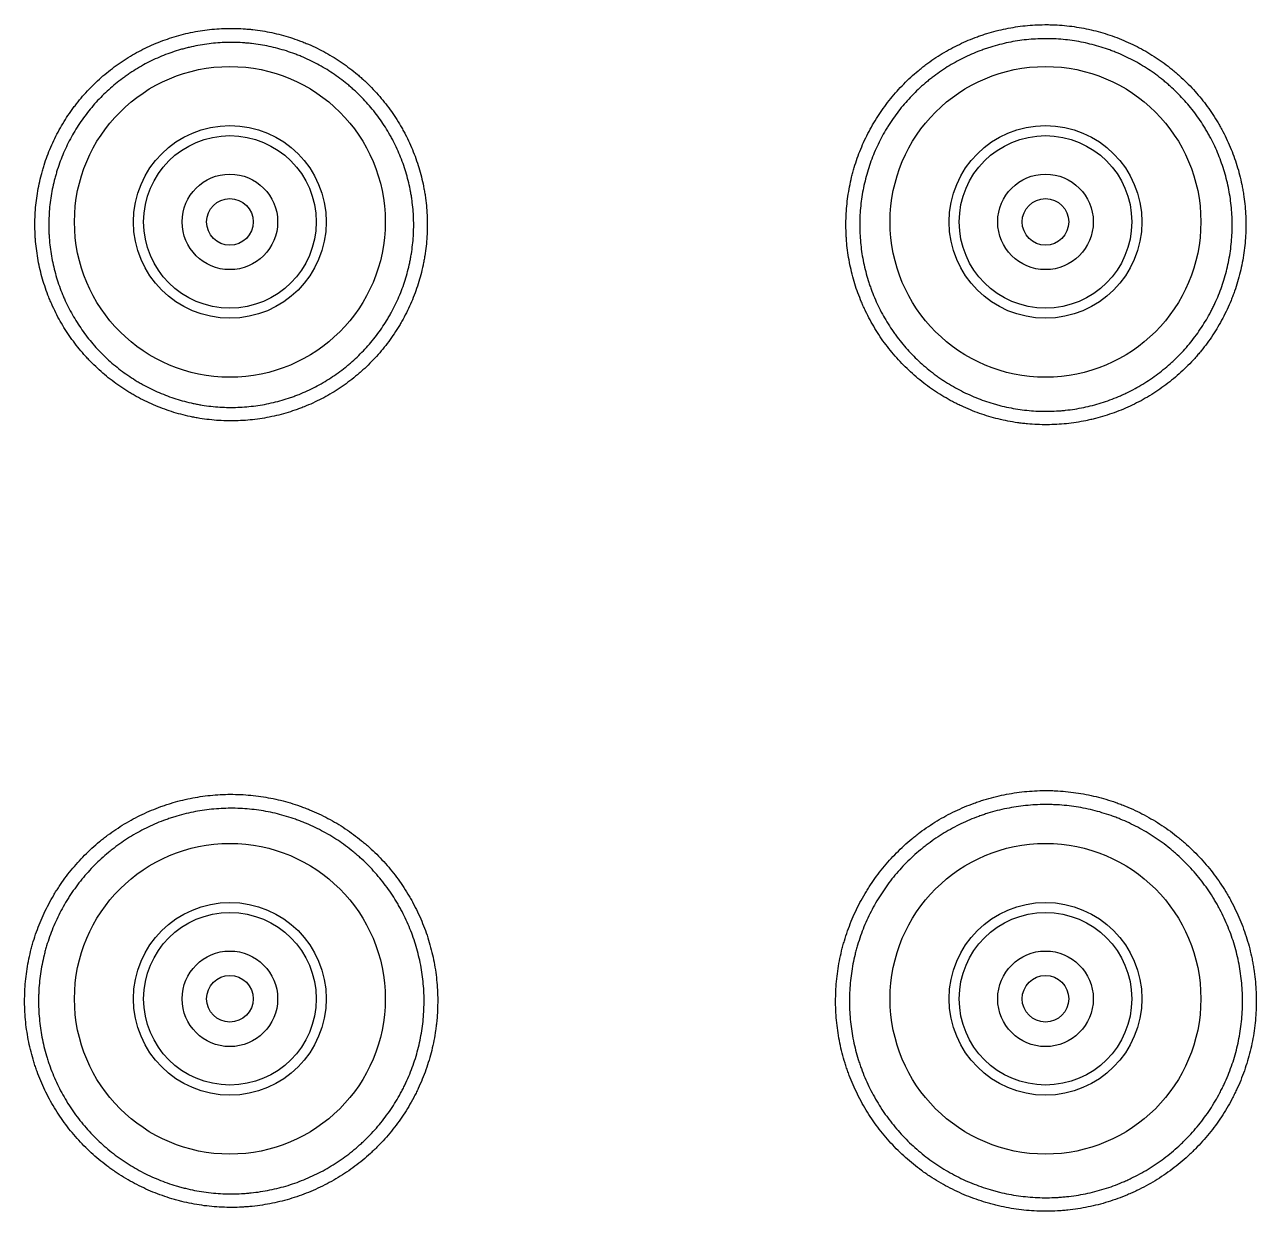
# Model space of a CAD drawing. Extents: x 60870 to 61464, y -29263 to -28843.
# Drawn here: x 61059.63 to 61091.34, y -29064.86 to -29034.31 of the extents above; entities that cross this region are included whole.
import ezdxf

# ---------------------------------------------------------------- set-up
doc = ezdxf.new("R2010")
doc.units = 0
doc.header["$LTSCALE"] = 7
doc.header["$MEASUREMENT"] = 0
doc.layers.add('08_ALL_FEATURES', color=7, linetype='CONTINUOUS')

msp = doc.modelspace()

# ---------------------------------------------------------------- linework, layer by layer
at = {"layer": '08_ALL_FEATURES', "color": 7, "linetype": 'Continuous'}
for centre, radius in [((61064.914, -29039.39), 4), ((61085.913, -29039.39), 4), ((61064.914, -29039.39), 2.481), ((61085.913, -29039.39), 2.481), ((61064.914, -29039.39), 2.221), ((61085.913, -29039.39), 2.221), ((61064.914, -29039.39), 1.23), ((61085.913, -29039.39), 1.23), ((61064.914, -29039.39), 0.6), ((61085.913, -29039.39), 0.6), ((61064.914, -29059.39), 4), ((61085.913, -29059.39), 4), ((61064.914, -29059.39), 2.481), ((61085.913, -29059.39), 2.481), ((61064.914, -29059.39), 2.221), ((61085.913, -29059.39), 2.221), ((61064.914, -29059.39), 1.23), ((61085.913, -29059.39), 1.23), ((61064.914, -29059.39), 0.6), ((61085.913, -29059.39), 0.6)]:
    msp.add_circle(centre, radius, dxfattribs=at)
for points, knots in [([(61063.542, -29034.608), (61063.382, -29034.654), (61063.225, -29034.708), (61062.918, -29034.83), (61062.619, -29034.967), (61062.333, -29035.133), (61062.159, -29035.246), (61062.125, -29035.269), (61062.056, -29035.317), (61062.022, -29035.341), (61061.921, -29035.414), (61061.855, -29035.464), (61061.661, -29035.619), (61061.414, -29035.837), (61061.19, -29036.078), (61061.03, -29036.268), (61060.952, -29036.365), (61060.878, -29036.465), (61060.829, -29036.532), (61060.805, -29036.566), (61060.687, -29036.738), (61060.601, -29036.878), (61060.442, -29037.167), (61060.37, -29037.315), (61060.239, -29037.617), (61060.182, -29037.772), (61060.119, -29037.97), (61060.107, -29038.01), (61060.083, -29038.09), (61060.05, -29038.211), (61060.021, -29038.331), (61059.97, -29038.574), (61059.918, -29038.899), (61059.897, -29039.228), (61059.894, -29039.476), (61059.895, -29039.559), (61059.899, -29039.683), (61059.901, -29039.725), (61059.906, -29039.808), (61059.909, -29039.85), (61059.927, -29040.056), (61059.971, -29040.383), (61060.047, -29040.704), (61060.138, -29041.02), (61060.192, -29041.177), (61060.269, -29041.37), (61060.285, -29041.409), (61060.318, -29041.485), (61060.368, -29041.599), (61060.422, -29041.711), (61060.536, -29041.931), (61060.702, -29042.215), (61060.895, -29042.483), (61061.049, -29042.677), (61061.103, -29042.74), (61061.186, -29042.834), (61061.214, -29042.865), (61061.27, -29042.926), (61061.299, -29042.956), (61061.443, -29043.104), (61061.685, -29043.329), (61061.946, -29043.529), (61062.15, -29043.669), (61062.254, -29043.737), (61062.361, -29043.801), (61062.432, -29043.843), (61062.469, -29043.863), (61062.651, -29043.964), (61062.8, -29044.037), (61063.103, -29044.167), (61063.411, -29044.282), (61063.73, -29044.367), (61063.933, -29044.41), (61063.974, -29044.418), (61064.055, -29044.434), (61064.097, -29044.441), (61064.22, -29044.461), (61064.302, -29044.472), (61064.549, -29044.5), (61064.879, -29044.52), (61065.209, -29044.508), (61065.457, -29044.487), (61065.54, -29044.478), (61065.705, -29044.456), (61065.787, -29044.443), (61066.032, -29044.397), (61066.193, -29044.359), (61066.432, -29044.29), (61066.511, -29044.265), (61066.629, -29044.224), (61066.668, -29044.21), (61066.746, -29044.181), (61066.785, -29044.166), (61066.978, -29044.089), (61067.129, -29044.02), (61067.421, -29043.868), (61067.705, -29043.702), (61067.973, -29043.509), (61068.135, -29043.379), (61068.167, -29043.353), (61068.231, -29043.299), (61068.262, -29043.272), (61068.356, -29043.189), (61068.417, -29043.132), (61068.594, -29042.959), (61068.818, -29042.717), (61069.018, -29042.455), (61069.158, -29042.251), (61069.225, -29042.147), (61069.29, -29042.04), (61069.331, -29041.968), (61069.352, -29041.932), (61069.452, -29041.75), (61069.525, -29041.601), (61069.654, -29041.298), (61069.712, -29041.144), (61069.811, -29040.83), (61069.853, -29040.67), (61069.896, -29040.467), (61069.904, -29040.426), (61069.92, -29040.344), (61069.927, -29040.303), (61069.946, -29040.18), (61069.958, -29040.098), (61069.985, -29039.851), (61070.005, -29039.523), (61069.993, -29039.194), (61069.972, -29038.947), (61069.962, -29038.864), (61069.946, -29038.741), (61069.94, -29038.699), (61069.926, -29038.617), (61069.919, -29038.576), (61069.881, -29038.372), (61069.843, -29038.211), (61069.751, -29037.895), (61069.698, -29037.74), (61069.575, -29037.434), (61069.507, -29037.283), (61069.411, -29037.099), (61069.391, -29037.062), (61069.351, -29036.989), (61069.29, -29036.88), (61069.224, -29036.775), (61069.089, -29036.567), (61068.896, -29036.3), (61068.678, -29036.053), (61068.505, -29035.875), (61068.446, -29035.817), (61068.354, -29035.732), (61068.323, -29035.704), (61068.261, -29035.649), (61068.23, -29035.622), (61068.071, -29035.489), (61067.808, -29035.289), (61067.528, -29035.116), (61067.239, -29034.957), (61067.091, -29034.884), (61066.899, -29034.802), (61066.861, -29034.786), (61066.783, -29034.755), (61066.667, -29034.71), (61066.55, -29034.67), (61066.314, -29034.595), (61065.996, -29034.511), (61065.67, -29034.458), (61065.465, -29034.435), (61065.423, -29034.431), (61065.34, -29034.424), (61065.299, -29034.421), (61065.174, -29034.413), (61065.091, -29034.41), (61064.843, -29034.407), (61064.513, -29034.419), (61064.188, -29034.463), (61063.863, -29034.523), (61063.702, -29034.561), (61063.542, -29034.608)], [0, 0, 0, 0, 0.015625, 0.015625, 0.03125, 0.046875, 0.046875, 0.050781, 0.050781, 0.054688, 0.054688, 0.0625, 0.0625, 0.078125, 0.09375, 0.09375, 0.101563, 0.105469, 0.105469, 0.109375, 0.109375, 0.125, 0.125, 0.140625, 0.140625, 0.15625, 0.15625, 0.160156, 0.160156, 0.164063, 0.171875, 0.171875, 0.1875, 0.203125, 0.203125, 0.210938, 0.210938, 0.214844, 0.214844, 0.21875, 0.21875, 0.234375, 0.25, 0.25, 0.265625, 0.265625, 0.269531, 0.269531, 0.273438, 0.28125, 0.28125, 0.296875, 0.3125, 0.3125, 0.320313, 0.320313, 0.324219, 0.324219, 0.328125, 0.328125, 0.34375, 0.359375, 0.359375, 0.367188, 0.371094, 0.371094, 0.375, 0.375, 0.390625, 0.390625, 0.40625, 0.421875, 0.421875, 0.425781, 0.425781, 0.429688, 0.429688, 0.4375, 0.4375, 0.453125, 0.46875, 0.46875, 0.476563, 0.476563, 0.484375, 0.484375, 0.5, 0.5, 0.507813, 0.507813, 0.511719, 0.511719, 0.515625, 0.515625, 0.53125, 0.53125, 0.546875, 0.5625, 0.5625, 0.566406, 0.566406, 0.570313, 0.570313, 0.578125, 0.578125, 0.59375, 0.609375, 0.609375, 0.617188, 0.621094, 0.621094, 0.625, 0.625, 0.640625, 0.640625, 0.65625, 0.65625, 0.671875, 0.671875, 0.675781, 0.675781, 0.679688, 0.679688, 0.6875, 0.6875, 0.703125, 0.71875, 0.71875, 0.726563, 0.726563, 0.730469, 0.730469, 0.734375, 0.734375, 0.75, 0.75, 0.765625, 0.765625, 0.78125, 0.78125, 0.785156, 0.785156, 0.789063, 0.796875, 0.796875, 0.8125, 0.828125, 0.828125, 0.835938, 0.835938, 0.839844, 0.839844, 0.84375, 0.84375, 0.859375, 0.875, 0.875, 0.890625, 0.890625, 0.894531, 0.894531, 0.898438, 0.90625, 0.90625, 0.921875, 0.9375, 0.9375, 0.941406, 0.941406, 0.945313, 0.945313, 0.953125, 0.953125, 0.96875, 0.984375, 0.984375, 1, 1, 1, 1]), ([(61091.022, -29040.188), (61091.046, -29040.019), (61091.061, -29039.851), (61091.076, -29039.515), (61091.074, -29039.18), (61091.039, -29038.845), (61091.007, -29038.637), (61091, -29038.595), (61090.985, -29038.511), (61090.977, -29038.47), (61090.951, -29038.345), (61090.932, -29038.262), (61090.869, -29038.017), (61090.77, -29037.696), (61090.64, -29037.387), (61090.53, -29037.159), (61090.492, -29037.084), (61090.432, -29036.973), (61090.411, -29036.936), (61090.369, -29036.862), (61090.347, -29036.825), (61090.237, -29036.644), (61090.142, -29036.505), (61089.941, -29036.236), (61089.727, -29035.978), (61089.487, -29035.741), (61089.33, -29035.6), (61089.298, -29035.572), (61089.233, -29035.517), (61089.201, -29035.489), (61089.102, -29035.409), (61089.035, -29035.358), (61088.831, -29035.208), (61088.551, -29035.023), (61088.254, -29034.867), (61088.025, -29034.76), (61087.947, -29034.726), (61087.79, -29034.662), (61087.711, -29034.632), (61087.471, -29034.548), (61087.31, -29034.5), (61086.983, -29034.42), (61086.819, -29034.388), (61086.486, -29034.341), (61086.318, -29034.325), (61086.107, -29034.316), (61086.064, -29034.314), (61085.979, -29034.313), (61085.852, -29034.312), (61085.726, -29034.316), (61085.473, -29034.33), (61085.14, -29034.364), (61084.81, -29034.432), (61084.565, -29034.494), (61084.484, -29034.517), (61084.362, -29034.555), (61084.322, -29034.568), (61084.241, -29034.595), (61084.201, -29034.609), (61084.003, -29034.682), (61083.693, -29034.812), (61083.398, -29034.972), (61083.11, -29035.146), (61082.97, -29035.241), (61082.8, -29035.368), (61082.767, -29035.394), (61082.7, -29035.447), (61082.602, -29035.527), (61082.506, -29035.61), (61082.32, -29035.78), (61082.085, -29036.019), (61081.873, -29036.28), (61081.723, -29036.484), (61081.674, -29036.553), (61081.581, -29036.695), (61081.536, -29036.767), (61081.407, -29036.985), (61081.25, -29037.283), (61081.123, -29037.593), (61081.039, -29037.831), (61081.013, -29037.911), (61080.977, -29038.033), (61080.966, -29038.074), (61080.944, -29038.155), (61080.933, -29038.197), (61080.882, -29038.403), (61080.85, -29038.569), (61080.803, -29038.901), (61080.772, -29039.235), (61080.774, -29039.572), (61080.785, -29039.783), (61080.788, -29039.825), (61080.794, -29039.91), (61080.798, -29039.952), (61080.812, -29040.079), (61080.822, -29040.163), (61080.861, -29040.413), (61080.928, -29040.742), (61081.027, -29041.062), (61081.113, -29041.3), (61081.144, -29041.378), (61081.193, -29041.495), (61081.21, -29041.534), (61081.245, -29041.612), (61081.263, -29041.65), (61081.355, -29041.841), (61081.435, -29041.989), (61081.609, -29042.277), (61081.703, -29042.416), (61081.904, -29042.684), (61082.012, -29042.814), (61082.183, -29043.001), (61082.242, -29043.063), (61082.363, -29043.182), (61082.424, -29043.24), (61082.612, -29043.409), (61082.873, -29043.62), (61083.153, -29043.806), (61083.37, -29043.934), (61083.444, -29043.976), (61083.556, -29044.035), (61083.594, -29044.055), (61083.67, -29044.092), (61083.709, -29044.111), (61083.9, -29044.2), (61084.056, -29044.264), (61084.373, -29044.375), (61084.534, -29044.423), (61084.86, -29044.503), (61085.025, -29044.536), (61085.235, -29044.566), (61085.278, -29044.571), (61085.362, -29044.581), (61085.488, -29044.595), (61085.614, -29044.603), (61085.867, -29044.614), (61086.202, -29044.613), (61086.536, -29044.578), (61086.787, -29044.54), (61086.87, -29044.525), (61086.995, -29044.499), (61087.037, -29044.49), (61087.119, -29044.471), (61087.16, -29044.461), (61087.365, -29044.409), (61087.686, -29044.31), (61087.996, -29044.18), (61088.299, -29044.035), (61088.447, -29043.954), (61088.738, -29043.778), (61088.878, -29043.684), (61089.147, -29043.482), (61089.405, -29043.268), (61089.642, -29043.029), (61089.783, -29042.872), (61089.811, -29042.84), (61089.866, -29042.775), (61089.894, -29042.743), (61089.974, -29042.644), (61090.026, -29042.577), (61090.175, -29042.373), (61090.361, -29042.092), (61090.517, -29041.796), (61090.624, -29041.567), (61090.658, -29041.49), (61090.706, -29041.372), (61090.722, -29041.333), (61090.752, -29041.254), (61090.767, -29041.214), (61090.837, -29041.013), (61090.934, -29040.689), (61090.998, -29040.356), (61091.022, -29040.188)], [0, 0, 0, 0, 0.015625, 0.015625, 0.03125, 0.046875, 0.046875, 0.050781, 0.050781, 0.054687, 0.054687, 0.0625, 0.0625, 0.078125, 0.09375, 0.09375, 0.101562, 0.101562, 0.105469, 0.105469, 0.109375, 0.109375, 0.125, 0.125, 0.140625, 0.15625, 0.15625, 0.160156, 0.160156, 0.164063, 0.164063, 0.171875, 0.171875, 0.1875, 0.203125, 0.203125, 0.210938, 0.210938, 0.21875, 0.21875, 0.234375, 0.234375, 0.25, 0.25, 0.265625, 0.265625, 0.269531, 0.269531, 0.273438, 0.28125, 0.28125, 0.296875, 0.3125, 0.3125, 0.320313, 0.320313, 0.324219, 0.324219, 0.328125, 0.328125, 0.34375, 0.359375, 0.359375, 0.375, 0.375, 0.378906, 0.378906, 0.382813, 0.390625, 0.390625, 0.40625, 0.421875, 0.421875, 0.429688, 0.429688, 0.4375, 0.4375, 0.453125, 0.46875, 0.46875, 0.476563, 0.476563, 0.480469, 0.480469, 0.484375, 0.484375, 0.5, 0.5, 0.515625, 0.53125, 0.53125, 0.535156, 0.535156, 0.539063, 0.539063, 0.546875, 0.546875, 0.5625, 0.578125, 0.578125, 0.585938, 0.585938, 0.589844, 0.589844, 0.59375, 0.59375, 0.609375, 0.609375, 0.625, 0.625, 0.640625, 0.640625, 0.648438, 0.648438, 0.65625, 0.65625, 0.671875, 0.6875, 0.6875, 0.695313, 0.695313, 0.699219, 0.699219, 0.703125, 0.703125, 0.71875, 0.71875, 0.734375, 0.734375, 0.75, 0.75, 0.753906, 0.753906, 0.757813, 0.765625, 0.765625, 0.78125, 0.796875, 0.796875, 0.804688, 0.804688, 0.808594, 0.808594, 0.8125, 0.8125, 0.828125, 0.84375, 0.84375, 0.859375, 0.859375, 0.875, 0.875, 0.890625, 0.90625, 0.90625, 0.910156, 0.910156, 0.914063, 0.914063, 0.921875, 0.921875, 0.9375, 0.953125, 0.953125, 0.960938, 0.960938, 0.964844, 0.964844, 0.96875, 0.96875, 0.984375, 1, 1, 1, 1]), ([(61090.673, -29040.14), (61090.651, -29040.297), (61090.621, -29040.452), (61090.547, -29040.756), (61090.459, -29041.055), (61090.341, -29041.346), (61090.258, -29041.524), (61090.241, -29041.56), (61090.206, -29041.631), (61090.188, -29041.666), (61090.133, -29041.771), (61090.095, -29041.84), (61089.975, -29042.043), (61089.803, -29042.304), (61089.606, -29042.547), (61089.45, -29042.722), (61089.369, -29042.808), (61089.285, -29042.892), (61089.228, -29042.947), (61089.199, -29042.974), (61089.054, -29043.107), (61088.933, -29043.208), (61088.684, -29043.396), (61088.425, -29043.571), (61088.15, -29043.721), (61087.972, -29043.807), (61087.936, -29043.824), (61087.864, -29043.856), (61087.828, -29043.872), (61087.719, -29043.918), (61087.646, -29043.947), (61087.425, -29044.028), (61087.126, -29044.121), (61086.82, -29044.184), (61086.587, -29044.22), (61086.509, -29044.23), (61086.392, -29044.243), (61086.352, -29044.247), (61086.273, -29044.253), (61086.234, -29044.256), (61086.037, -29044.267), (61085.88, -29044.268), (61085.568, -29044.255), (61085.413, -29044.241), (61085.103, -29044.197), (61084.949, -29044.168), (61084.757, -29044.121), (61084.718, -29044.111), (61084.642, -29044.091), (61084.528, -29044.058), (61084.416, -29044.022), (61084.194, -29043.945), (61083.905, -29043.827), (61083.627, -29043.682), (61083.424, -29043.562), (61083.358, -29043.521), (61083.258, -29043.455), (61083.226, -29043.433), (61083.161, -29043.388), (61083, -29043.274), (61082.726, -29043.052), (61082.504, -29042.833), (61082.292, -29042.603), (61082.191, -29042.482), (61082.072, -29042.324), (61082.049, -29042.292), (61082.003, -29042.228), (61081.935, -29042.131), (61081.871, -29042.032), (61081.749, -29041.831), (61081.6, -29041.557), (61081.478, -29041.269), (61081.41, -29041.084), (61081.397, -29041.047), (61081.372, -29040.972), (61081.359, -29040.935), (61081.324, -29040.821), (61081.303, -29040.746), (61081.244, -29040.517), (61081.18, -29040.211), (61081.147, -29039.9), (61081.134, -29039.666), (61081.131, -29039.587), (61081.13, -29039.469), (61081.13, -29039.43), (61081.132, -29039.351), (61081.133, -29039.311), (61081.141, -29039.113), (61081.17, -29038.8), (61081.229, -29038.491), (61081.285, -29038.261), (61081.305, -29038.185), (61081.35, -29038.033), (61081.374, -29037.958), (61081.452, -29037.735), (61081.57, -29037.445), (61081.716, -29037.167), (61081.817, -29036.998), (61081.837, -29036.964), (61081.879, -29036.897), (61081.9, -29036.864), (61081.966, -29036.764), (61082.011, -29036.7), (61082.15, -29036.509), (61082.347, -29036.266), (61082.566, -29036.044), (61082.739, -29035.885), (61082.828, -29035.808), (61082.92, -29035.733), (61082.982, -29035.684), (61083.013, -29035.66), (61083.171, -29035.541), (61083.301, -29035.453), (61083.569, -29035.291), (61083.843, -29035.142), (61084.132, -29035.02), (61084.317, -29034.952), (61084.354, -29034.939), (61084.429, -29034.914), (61084.467, -29034.901), (61084.58, -29034.866), (61084.656, -29034.845), (61084.884, -29034.786), (61085.19, -29034.723), (61085.501, -29034.691), (61085.736, -29034.678), (61085.815, -29034.675), (61085.933, -29034.674), (61085.972, -29034.675), (61086.052, -29034.676), (61086.091, -29034.677), (61086.288, -29034.686), (61086.444, -29034.7), (61086.754, -29034.744), (61086.907, -29034.774), (61087.211, -29034.848), (61087.362, -29034.892), (61087.548, -29034.957), (61087.585, -29034.971), (61087.659, -29034.999), (61087.769, -29035.042), (61087.877, -29035.089), (61088.091, -29035.188), (61088.367, -29035.334), (61088.628, -29035.506), (61088.819, -29035.645), (61088.881, -29035.693), (61088.973, -29035.768), (61089.004, -29035.793), (61089.064, -29035.844), (61089.094, -29035.87), (61089.24, -29036.002), (61089.463, -29036.222), (61089.663, -29036.462), (61089.851, -29036.712), (61089.939, -29036.842), (61090.042, -29037.011), (61090.062, -29037.045), (61090.102, -29037.113), (61090.159, -29037.217), (61090.213, -29037.321), (61090.315, -29037.533), (61090.436, -29037.821), (61090.529, -29038.12), (61090.588, -29038.348), (61090.606, -29038.425), (61090.638, -29038.58), (61090.652, -29038.658), (61090.688, -29038.891), (61090.72, -29039.202), (61090.723, -29039.514), (61090.71, -29039.827), (61090.695, -29039.984), (61090.673, -29040.14)], [0, 0, 0, 0, 0.015625, 0.015625, 0.03125, 0.046875, 0.046875, 0.050781, 0.050781, 0.054687, 0.054687, 0.0625, 0.0625, 0.078125, 0.09375, 0.09375, 0.101563, 0.105469, 0.105469, 0.109375, 0.109375, 0.125, 0.125, 0.140625, 0.15625, 0.15625, 0.160156, 0.160156, 0.164063, 0.164063, 0.171875, 0.171875, 0.1875, 0.203125, 0.203125, 0.210938, 0.210938, 0.214844, 0.214844, 0.21875, 0.21875, 0.234375, 0.234375, 0.25, 0.25, 0.265625, 0.265625, 0.269531, 0.269531, 0.273438, 0.28125, 0.28125, 0.296875, 0.3125, 0.3125, 0.320313, 0.320313, 0.324219, 0.324219, 0.328125, 0.34375, 0.359375, 0.359375, 0.375, 0.375, 0.378906, 0.378906, 0.382813, 0.390625, 0.390625, 0.40625, 0.421875, 0.421875, 0.425781, 0.425781, 0.429688, 0.429688, 0.4375, 0.4375, 0.453125, 0.46875, 0.46875, 0.476563, 0.476563, 0.480469, 0.480469, 0.484375, 0.484375, 0.5, 0.515625, 0.515625, 0.523438, 0.523438, 0.53125, 0.53125, 0.546875, 0.5625, 0.5625, 0.566406, 0.566406, 0.570313, 0.570313, 0.578125, 0.578125, 0.59375, 0.609375, 0.609375, 0.617188, 0.621094, 0.621094, 0.625, 0.625, 0.640625, 0.640625, 0.65625, 0.671875, 0.671875, 0.675781, 0.675781, 0.679688, 0.679688, 0.6875, 0.6875, 0.703125, 0.71875, 0.71875, 0.726563, 0.726563, 0.730469, 0.730469, 0.734375, 0.734375, 0.75, 0.75, 0.765625, 0.765625, 0.78125, 0.78125, 0.785156, 0.785156, 0.789063, 0.796875, 0.796875, 0.8125, 0.828125, 0.828125, 0.835938, 0.835938, 0.839844, 0.839844, 0.84375, 0.84375, 0.859375, 0.875, 0.875, 0.890625, 0.890625, 0.894531, 0.894531, 0.898438, 0.90625, 0.90625, 0.921875, 0.9375, 0.9375, 0.945313, 0.945313, 0.953125, 0.953125, 0.96875, 0.984375, 0.984375, 1, 1, 1, 1]), ([(61063.643, -29034.956), (61063.68, -29034.945), (61063.718, -29034.935), (61063.792, -29034.915), (61063.905, -29034.887), (61064.018, -29034.863), (61064.244, -29034.821), (61064.547, -29034.78), (61064.854, -29034.769), (61065.085, -29034.772), (61065.162, -29034.775), (61065.278, -29034.782), (61065.317, -29034.785), (61065.394, -29034.792), (61065.432, -29034.795), (61065.624, -29034.817), (61065.926, -29034.866), (61066.222, -29034.944), (61066.442, -29035.014), (61066.514, -29035.039), (61066.623, -29035.079), (61066.659, -29035.093), (61066.73, -29035.122), (61066.766, -29035.136), (61066.944, -29035.213), (61067.083, -29035.281), (61067.351, -29035.429), (61067.611, -29035.589), (61067.856, -29035.775), (61068.003, -29035.899), (61068.032, -29035.924), (61068.09, -29035.976), (61068.119, -29036.002), (61068.204, -29036.081), (61068.259, -29036.135), (61068.42, -29036.3), (61068.623, -29036.53), (61068.803, -29036.778), (61068.928, -29036.971), (61068.989, -29037.069), (61069.046, -29037.17), (61069.083, -29037.238), (61069.102, -29037.272), (61069.191, -29037.444), (61069.254, -29037.584), (61069.368, -29037.868), (61069.418, -29038.013), (61069.503, -29038.307), (61069.539, -29038.456), (61069.574, -29038.646), (61069.581, -29038.684), (61069.593, -29038.761), (61069.599, -29038.799), (61069.614, -29038.914), (61069.623, -29038.991), (61069.642, -29039.22), (61069.654, -29039.526), (61069.635, -29039.832), (61069.61, -29040.061), (61069.599, -29040.137), (61069.581, -29040.252), (61069.574, -29040.29), (61069.56, -29040.366), (61069.553, -29040.404), (61069.513, -29040.593), (61069.473, -29040.742), (61069.381, -29041.034), (61069.328, -29041.177), (61069.207, -29041.459), (61069.14, -29041.597), (61069.047, -29041.766), (61069.028, -29041.8), (61068.989, -29041.867), (61068.929, -29041.967), (61068.866, -29042.063), (61068.736, -29042.253), (61068.55, -29042.497), (61068.342, -29042.722), (61068.177, -29042.883), (61068.12, -29042.935), (61068.033, -29043.012), (61068.004, -29043.038), (61067.945, -29043.088), (61067.915, -29043.112), (61067.764, -29043.233), (61067.516, -29043.412), (61067.251, -29043.567), (61066.979, -29043.708), (61066.839, -29043.772), (61066.659, -29043.844), (61066.623, -29043.858), (61066.551, -29043.885), (61066.441, -29043.924), (61066.331, -29043.959), (61066.109, -29044.023), (61065.959, -29044.059), (61065.732, -29044.101), (61065.655, -29044.114), (61065.502, -29044.134), (61065.425, -29044.143), (61065.194, -29044.162), (61064.887, -29044.173), (61064.581, -29044.154), (61064.351, -29044.129), (61064.275, -29044.118), (61064.16, -29044.1), (61064.122, -29044.093), (61064.046, -29044.079), (61064.008, -29044.071), (61063.819, -29044.031), (61063.522, -29043.952), (61063.236, -29043.845), (61062.954, -29043.724), (61062.816, -29043.656), (61062.646, -29043.563), (61062.612, -29043.544), (61062.546, -29043.505), (61062.446, -29043.445), (61062.35, -29043.382), (61062.16, -29043.252), (61061.917, -29043.066), (61061.693, -29042.857), (61061.531, -29042.692), (61061.479, -29042.635), (61061.376, -29042.519), (61061.326, -29042.459), (61061.182, -29042.279), (61061.003, -29042.03), (61060.849, -29041.766), (61060.743, -29041.561), (61060.693, -29041.458), (61060.646, -29041.352), (61060.615, -29041.281), (61060.601, -29041.245), (61060.529, -29041.065), (61060.479, -29040.919), (61060.394, -29040.625), (61060.323, -29040.327), (61060.282, -29040.023), (61060.266, -29039.831), (61060.263, -29039.792), (61060.258, -29039.715), (61060.256, -29039.676), (61060.252, -29039.56), (61060.251, -29039.483), (61060.254, -29039.252), (61060.273, -29038.947), (61060.322, -29038.644), (61060.37, -29038.419), (61060.388, -29038.344), (61060.417, -29038.232), (61060.427, -29038.195), (61060.449, -29038.12), (61060.46, -29038.083), (61060.519, -29037.899), (61060.573, -29037.755), (61060.693, -29037.474), (61060.761, -29037.336), (61060.908, -29037.068), (61060.989, -29036.937), (61061.12, -29036.746), (61061.166, -29036.683), (61061.259, -29036.56), (61061.307, -29036.5), (61061.456, -29036.324), (61061.665, -29036.099), (61061.894, -29035.896), (61062.074, -29035.752), (61062.135, -29035.706), (61062.23, -29035.638), (61062.261, -29035.615), (61062.325, -29035.572), (61062.357, -29035.55), (61062.519, -29035.445), (61062.785, -29035.29), (61063.063, -29035.163), (61063.348, -29035.049), (61063.494, -29034.999), (61063.643, -29034.956)], [0, 0, 0, 0, 0.003906, 0.003906, 0.007812, 0.015625, 0.015625, 0.03125, 0.046875, 0.046875, 0.054687, 0.054687, 0.058594, 0.058594, 0.0625, 0.0625, 0.078125, 0.09375, 0.09375, 0.101562, 0.101562, 0.105469, 0.105469, 0.109375, 0.109375, 0.125, 0.125, 0.140625, 0.15625, 0.15625, 0.160156, 0.160156, 0.164062, 0.164062, 0.171875, 0.171875, 0.1875, 0.203125, 0.203125, 0.210937, 0.214844, 0.214844, 0.21875, 0.21875, 0.234375, 0.234375, 0.25, 0.25, 0.265625, 0.265625, 0.269531, 0.269531, 0.273437, 0.273437, 0.28125, 0.28125, 0.296875, 0.3125, 0.3125, 0.320312, 0.320312, 0.324219, 0.324219, 0.328125, 0.328125, 0.34375, 0.34375, 0.359375, 0.359375, 0.375, 0.375, 0.378906, 0.378906, 0.382812, 0.390625, 0.390625, 0.40625, 0.421875, 0.421875, 0.429687, 0.429687, 0.433594, 0.433594, 0.4375, 0.4375, 0.453125, 0.46875, 0.46875, 0.484375, 0.484375, 0.488281, 0.488281, 0.492187, 0.5, 0.5, 0.515625, 0.515625, 0.523437, 0.523437, 0.53125, 0.53125, 0.546875, 0.5625, 0.5625, 0.570312, 0.570312, 0.574219, 0.574219, 0.578125, 0.578125, 0.59375, 0.609375, 0.609375, 0.625, 0.625, 0.628906, 0.628906, 0.632812, 0.640625, 0.640625, 0.65625, 0.671875, 0.671875, 0.679687, 0.679687, 0.6875, 0.6875, 0.703125, 0.71875, 0.71875, 0.726562, 0.730469, 0.730469, 0.734375, 0.734375, 0.75, 0.75, 0.765625, 0.78125, 0.78125, 0.785156, 0.785156, 0.789062, 0.789062, 0.796875, 0.796875, 0.8125, 0.828125, 0.828125, 0.835937, 0.835937, 0.839844, 0.839844, 0.84375, 0.84375, 0.859375, 0.859375, 0.875, 0.875, 0.890625, 0.890625, 0.898437, 0.898437, 0.90625, 0.90625, 0.921875, 0.9375, 0.9375, 0.945312, 0.945312, 0.949219, 0.949219, 0.953125, 0.953125, 0.96875, 0.984375, 0.984375, 1, 1, 1, 1]), ([(61091.285, -29060.211), (61091.298, -29060.123), (61091.308, -29060.034), (61091.325, -29059.857), (61091.331, -29059.769), (61091.342, -29059.504), (61091.34, -29059.151), (61091.304, -29058.8), (61091.271, -29058.58), (61091.263, -29058.536), (61091.248, -29058.449), (61091.239, -29058.405), (61091.212, -29058.273), (61091.192, -29058.187), (61091.126, -29057.929), (61091.022, -29057.591), (61090.885, -29057.266), (61090.771, -29057.026), (61090.731, -29056.947), (61090.667, -29056.83), (61090.646, -29056.791), (61090.601, -29056.714), (61090.579, -29056.675), (61090.463, -29056.484), (61090.363, -29056.337), (61090.152, -29056.055), (61089.926, -29055.783), (61089.675, -29055.534), (61089.51, -29055.385), (61089.476, -29055.356), (61089.408, -29055.298), (61089.374, -29055.269), (61089.27, -29055.185), (61089.2, -29055.131), (61088.985, -29054.973), (61088.691, -29054.779), (61088.379, -29054.614), (61088.138, -29054.501), (61088.057, -29054.465), (61087.933, -29054.415), (61087.892, -29054.399), (61087.808, -29054.367), (61087.766, -29054.351), (61087.556, -29054.277), (61087.386, -29054.227), (61087.043, -29054.143), (61086.87, -29054.109), (61086.521, -29054.059), (61086.344, -29054.042), (61086.122, -29054.032), (61086.077, -29054.031), (61085.988, -29054.029), (61085.854, -29054.028), (61085.721, -29054.032), (61085.456, -29054.046), (61085.105, -29054.083), (61084.759, -29054.153), (61084.501, -29054.219), (61084.415, -29054.243), (61084.287, -29054.282), (61084.245, -29054.296), (61084.16, -29054.324), (61084.118, -29054.339), (61083.909, -29054.415), (61083.583, -29054.552), (61083.272, -29054.72), (61082.97, -29054.902), (61082.823, -29055.002), (61082.644, -29055.135), (61082.609, -29055.163), (61082.539, -29055.218), (61082.435, -29055.302), (61082.335, -29055.389), (61082.139, -29055.568), (61081.891, -29055.819), (61081.667, -29056.093), (61081.51, -29056.307), (61081.459, -29056.38), (61081.385, -29056.492), (61081.361, -29056.53), (61081.313, -29056.605), (61081.29, -29056.643), (61081.177, -29056.835), (61081.011, -29057.148), (61080.877, -29057.476), (61080.789, -29057.727), (61080.761, -29057.812), (61080.723, -29057.94), (61080.71, -29057.983), (61080.687, -29058.069), (61080.676, -29058.112), (61080.623, -29058.329), (61080.556, -29058.677), (61080.523, -29059.031), (61080.513, -29059.254), (61080.512, -29059.299), (61080.51, -29059.388), (61080.509, -29059.522), (61080.513, -29059.655), (61080.528, -29059.92), (61080.565, -29060.271), (61080.635, -29060.617), (61080.702, -29060.875), (61080.726, -29060.96), (61080.765, -29061.088), (61080.779, -29061.131), (61080.808, -29061.215), (61080.822, -29061.257), (61080.898, -29061.466), (61081.036, -29061.792), (61081.204, -29062.102), (61081.341, -29062.329), (61081.389, -29062.403), (61081.489, -29062.55), (61081.54, -29062.623), (61081.701, -29062.838), (61081.815, -29062.974), (61082.054, -29063.235), (61082.305, -29063.482), (61082.579, -29063.705), (61082.758, -29063.837), (61082.794, -29063.863), (61082.868, -29063.914), (61082.905, -29063.939), (61083.016, -29064.013), (61083.092, -29064.06), (61083.321, -29064.195), (61083.634, -29064.36), (61083.96, -29064.493), (61084.211, -29064.581), (61084.295, -29064.609), (61084.423, -29064.647), (61084.466, -29064.659), (61084.552, -29064.682), (61084.595, -29064.694), (61084.812, -29064.747), (61084.986, -29064.78), (61085.336, -29064.83), (61085.511, -29064.846), (61085.864, -29064.862), (61086.041, -29064.861), (61086.263, -29064.849), (61086.308, -29064.846), (61086.397, -29064.839), (61086.441, -29064.835), (61086.574, -29064.821), (61086.662, -29064.81), (61086.925, -29064.769), (61087.271, -29064.698), (61087.608, -29064.594), (61087.858, -29064.503), (61087.941, -29064.471), (61088.064, -29064.419), (61088.105, -29064.401), (61088.186, -29064.365), (61088.227, -29064.346), (61088.428, -29064.25), (61088.583, -29064.165), (61088.885, -29063.982), (61089.031, -29063.883), (61089.314, -29063.671), (61089.45, -29063.558), (61089.615, -29063.408), (61089.647, -29063.377), (61089.712, -29063.315), (61089.807, -29063.221), (61089.898, -29063.124), (61090.075, -29062.927), (61090.298, -29062.653), (61090.492, -29062.358), (61090.628, -29062.129), (61090.672, -29062.052), (61090.734, -29061.933), (61090.754, -29061.893), (61090.794, -29061.813), (61090.813, -29061.773), (61090.907, -29061.572), (61091.041, -29061.244), (61091.142, -29060.906), (61091.226, -29060.563), (61091.26, -29060.388), (61091.285, -29060.211)], [0, 0, 0, 0, 0.007812, 0.007812, 0.015625, 0.015625, 0.03125, 0.046875, 0.046875, 0.050781, 0.050781, 0.054687, 0.054687, 0.0625, 0.0625, 0.078125, 0.09375, 0.09375, 0.101562, 0.101562, 0.105469, 0.105469, 0.109375, 0.109375, 0.125, 0.125, 0.140625, 0.15625, 0.15625, 0.160156, 0.160156, 0.164062, 0.164062, 0.171875, 0.171875, 0.1875, 0.203125, 0.203125, 0.210937, 0.210937, 0.214844, 0.214844, 0.21875, 0.21875, 0.234375, 0.234375, 0.25, 0.25, 0.265625, 0.265625, 0.269531, 0.269531, 0.273437, 0.28125, 0.28125, 0.296875, 0.3125, 0.3125, 0.320312, 0.320312, 0.324219, 0.324219, 0.328125, 0.328125, 0.34375, 0.359375, 0.359375, 0.375, 0.375, 0.378906, 0.378906, 0.382812, 0.390625, 0.390625, 0.40625, 0.421875, 0.421875, 0.429687, 0.429687, 0.433594, 0.433594, 0.4375, 0.4375, 0.453125, 0.46875, 0.46875, 0.476562, 0.476562, 0.480469, 0.480469, 0.484375, 0.484375, 0.5, 0.515625, 0.515625, 0.519531, 0.519531, 0.523437, 0.53125, 0.53125, 0.546875, 0.5625, 0.5625, 0.570312, 0.570312, 0.574219, 0.574219, 0.578125, 0.578125, 0.59375, 0.609375, 0.609375, 0.617187, 0.617187, 0.625, 0.625, 0.640625, 0.640625, 0.65625, 0.671875, 0.671875, 0.675781, 0.675781, 0.679687, 0.679687, 0.6875, 0.6875, 0.703125, 0.71875, 0.71875, 0.726562, 0.726562, 0.730469, 0.730469, 0.734375, 0.734375, 0.75, 0.75, 0.765625, 0.765625, 0.78125, 0.78125, 0.785156, 0.785156, 0.789062, 0.789062, 0.796875, 0.796875, 0.8125, 0.828125, 0.828125, 0.835937, 0.835937, 0.839844, 0.839844, 0.84375, 0.84375, 0.859375, 0.859375, 0.875, 0.875, 0.890625, 0.890625, 0.894531, 0.894531, 0.898437, 0.90625, 0.90625, 0.921875, 0.9375, 0.9375, 0.945312, 0.945312, 0.949219, 0.949219, 0.953125, 0.953125, 0.96875, 0.984375, 0.984375, 1, 1, 1, 1]), ([(61070.21, -29060.203), (61070.217, -29060.16), (61070.222, -29060.116), (61070.233, -29060.029), (61070.247, -29059.899), (61070.256, -29059.769), (61070.267, -29059.509), (61070.266, -29059.162), (61070.231, -29058.817), (61070.191, -29058.558), (61070.176, -29058.472), (61070.141, -29058.3), (61070.122, -29058.215), (61070.057, -29057.961), (61069.955, -29057.63), (61069.821, -29057.31), (61069.709, -29057.075), (61069.67, -29056.997), (61069.608, -29056.882), (61069.586, -29056.844), (61069.543, -29056.768), (61069.521, -29056.73), (61069.407, -29056.542), (61069.31, -29056.398), (61069.102, -29056.12), (61068.881, -29055.853), (61068.635, -29055.608), (61068.473, -29055.462), (61068.44, -29055.433), (61068.373, -29055.376), (61068.34, -29055.348), (61068.238, -29055.265), (61068.169, -29055.212), (61067.958, -29055.057), (61067.669, -29054.865), (61067.363, -29054.703), (61067.127, -29054.592), (61067.047, -29054.557), (61066.926, -29054.507), (61066.885, -29054.491), (61066.804, -29054.46), (61066.762, -29054.445), (61066.556, -29054.372), (61066.389, -29054.322), (61066.053, -29054.239), (61065.883, -29054.206), (61065.54, -29054.156), (61065.366, -29054.139), (61065.104, -29054.127), (61065.016, -29054.125), (61064.841, -29054.126), (61064.754, -29054.128), (61064.494, -29054.142), (61064.149, -29054.177), (61063.809, -29054.246), (61063.556, -29054.31), (61063.472, -29054.333), (61063.346, -29054.372), (61063.305, -29054.385), (61063.221, -29054.413), (61063.18, -29054.428), (61062.974, -29054.502), (61062.814, -29054.569), (61062.501, -29054.718), (61062.349, -29054.8), (61062.052, -29054.979), (61061.907, -29055.077), (61061.732, -29055.208), (61061.697, -29055.234), (61061.628, -29055.288), (61061.526, -29055.371), (61061.427, -29055.456), (61061.235, -29055.632), (61060.991, -29055.878), (61060.771, -29056.147), (61060.616, -29056.357), (61060.566, -29056.429), (61060.493, -29056.538), (61060.469, -29056.575), (61060.423, -29056.649), (61060.4, -29056.687), (61060.288, -29056.874), (61060.125, -29057.182), (61059.993, -29057.504), (61059.906, -29057.75), (61059.879, -29057.833), (61059.841, -29057.96), (61059.829, -29058.002), (61059.806, -29058.086), (61059.795, -29058.129), (61059.743, -29058.341), (61059.676, -29058.683), (61059.643, -29059.031), (61059.634, -29059.25), (61059.632, -29059.294), (61059.63, -29059.381), (61059.629, -29059.512), (61059.633, -29059.643), (61059.647, -29059.903), (61059.683, -29060.248), (61059.752, -29060.588), (61059.817, -29060.841), (61059.84, -29060.925), (61059.879, -29061.051), (61059.893, -29061.093), (61059.92, -29061.176), (61059.935, -29061.217), (61060.009, -29061.422), (61060.144, -29061.742), (61060.308, -29062.047), (61060.488, -29062.344), (61060.585, -29062.488), (61060.796, -29062.77), (61060.907, -29062.904), (61061.141, -29063.16), (61061.387, -29063.404), (61061.657, -29063.623), (61061.832, -29063.752), (61061.868, -29063.778), (61061.94, -29063.828), (61061.976, -29063.853), (61062.086, -29063.925), (61062.16, -29063.972), (61062.385, -29064.105), (61062.691, -29064.267), (61063.012, -29064.399), (61063.258, -29064.485), (61063.34, -29064.512), (61063.466, -29064.55), (61063.508, -29064.562), (61063.592, -29064.585), (61063.635, -29064.596), (61063.848, -29064.648), (61064.019, -29064.682), (61064.362, -29064.731), (61064.534, -29064.747), (61064.881, -29064.763), (61065.054, -29064.762), (61065.273, -29064.751), (61065.316, -29064.748), (61065.404, -29064.741), (61065.447, -29064.737), (61065.578, -29064.724), (61065.665, -29064.713), (61065.923, -29064.673), (61066.263, -29064.604), (61066.594, -29064.502), (61066.839, -29064.414), (61066.92, -29064.382), (61067.082, -29064.314), (61067.162, -29064.278), (61067.399, -29064.165), (61067.552, -29064.082), (61067.849, -29063.903), (61067.992, -29063.806), (61068.27, -29063.599), (61068.404, -29063.488), (61068.566, -29063.34), (61068.598, -29063.31), (61068.661, -29063.249), (61068.755, -29063.157), (61068.844, -29063.062), (61069.019, -29062.868), (61069.237, -29062.6), (61069.429, -29062.31), (61069.563, -29062.086), (61069.605, -29062.01), (61069.667, -29061.894), (61069.687, -29061.855), (61069.726, -29061.776), (61069.745, -29061.737), (61069.838, -29061.539), (61069.969, -29061.217), (61070.069, -29060.885), (61070.152, -29060.548), (61070.185, -29060.377), (61070.21, -29060.203)], [0, 0, 0, 0, 0.003906, 0.003906, 0.007812, 0.015625, 0.015625, 0.03125, 0.046875, 0.046875, 0.054687, 0.054687, 0.0625, 0.0625, 0.078125, 0.09375, 0.09375, 0.101562, 0.101562, 0.105469, 0.105469, 0.109375, 0.109375, 0.125, 0.125, 0.140625, 0.15625, 0.15625, 0.160156, 0.160156, 0.164062, 0.164062, 0.171875, 0.171875, 0.1875, 0.203125, 0.203125, 0.210937, 0.210937, 0.214844, 0.214844, 0.21875, 0.21875, 0.234375, 0.234375, 0.25, 0.25, 0.265625, 0.265625, 0.273437, 0.273437, 0.28125, 0.28125, 0.296875, 0.3125, 0.3125, 0.320312, 0.320312, 0.324219, 0.324219, 0.328125, 0.328125, 0.34375, 0.34375, 0.359375, 0.359375, 0.375, 0.375, 0.378906, 0.378906, 0.382812, 0.390625, 0.390625, 0.40625, 0.421875, 0.421875, 0.429687, 0.429687, 0.433594, 0.433594, 0.4375, 0.4375, 0.453125, 0.46875, 0.46875, 0.476562, 0.476562, 0.480469, 0.480469, 0.484375, 0.484375, 0.5, 0.515625, 0.515625, 0.519531, 0.519531, 0.523437, 0.53125, 0.53125, 0.546875, 0.5625, 0.5625, 0.570312, 0.570312, 0.574219, 0.574219, 0.578125, 0.578125, 0.59375, 0.609375, 0.609375, 0.625, 0.625, 0.640625, 0.640625, 0.65625, 0.671875, 0.671875, 0.675781, 0.675781, 0.679687, 0.679687, 0.6875, 0.6875, 0.703125, 0.71875, 0.71875, 0.726562, 0.726562, 0.730469, 0.730469, 0.734375, 0.734375, 0.75, 0.75, 0.765625, 0.765625, 0.78125, 0.78125, 0.785156, 0.785156, 0.789062, 0.789062, 0.796875, 0.796875, 0.8125, 0.828125, 0.828125, 0.835937, 0.835937, 0.84375, 0.84375, 0.859375, 0.859375, 0.875, 0.875, 0.890625, 0.890625, 0.894531, 0.894531, 0.898437, 0.90625, 0.90625, 0.921875, 0.9375, 0.9375, 0.945312, 0.945312, 0.949219, 0.949219, 0.953125, 0.953125, 0.96875, 0.984375, 0.984375, 1, 1, 1, 1]), ([(61069.864, -29060.155), (61069.84, -29060.317), (61069.809, -29060.477), (61069.732, -29060.791), (61069.639, -29061.101), (61069.517, -29061.402), (61069.431, -29061.586), (61069.413, -29061.623), (61069.376, -29061.696), (61069.358, -29061.733), (61069.3, -29061.841), (61069.26, -29061.913), (61069.136, -29062.122), (61068.957, -29062.392), (61068.753, -29062.643), (61068.591, -29062.824), (61068.507, -29062.913), (61068.42, -29062.999), (61068.361, -29063.056), (61068.331, -29063.084), (61068.18, -29063.222), (61068.055, -29063.325), (61067.796, -29063.519), (61067.662, -29063.61), (61067.385, -29063.777), (61067.242, -29063.855), (61067.021, -29063.96), (61066.946, -29063.994), (61066.796, -29064.057), (61066.72, -29064.087), (61066.491, -29064.17), (61066.182, -29064.265), (61065.865, -29064.33), (61065.624, -29064.367), (61065.543, -29064.377), (61065.421, -29064.39), (61065.38, -29064.393), (61065.299, -29064.4), (61065.258, -29064.403), (61065.054, -29064.414), (61064.892, -29064.414), (61064.569, -29064.4), (61064.408, -29064.385), (61064.087, -29064.339), (61063.928, -29064.308), (61063.729, -29064.259), (61063.689, -29064.249), (61063.611, -29064.227), (61063.493, -29064.194), (61063.377, -29064.156), (61063.147, -29064.075), (61062.848, -29063.953), (61062.562, -29063.802), (61062.352, -29063.677), (61062.283, -29063.634), (61062.18, -29063.566), (61062.146, -29063.543), (61062.079, -29063.497), (61062.046, -29063.473), (61061.882, -29063.352), (61061.63, -29063.148), (61061.401, -29062.92), (61061.182, -29062.681), (61061.078, -29062.556), (61060.881, -29062.294), (61060.79, -29062.159), (61060.622, -29061.882), (61060.469, -29061.597), (61060.343, -29061.299), (61060.273, -29061.107), (61060.26, -29061.069), (61060.234, -29060.991), (61060.221, -29060.952), (61060.185, -29060.835), (61060.163, -29060.757), (61060.102, -29060.52), (61060.038, -29060.203), (61060.004, -29059.881), (61059.991, -29059.638), (61059.988, -29059.557), (61059.988, -29059.435), (61059.988, -29059.394), (61059.99, -29059.312), (61059.991, -29059.271), (61060, -29059.067), (61060.03, -29058.742), (61060.092, -29058.423), (61060.141, -29058.225), (61060.151, -29058.185), (61060.172, -29058.106), (61060.184, -29058.067), (61060.219, -29057.949), (61060.244, -29057.872), (61060.326, -29057.641), (61060.449, -29057.341), (61060.601, -29057.054), (61060.705, -29056.878), (61060.726, -29056.844), (61060.769, -29056.774), (61060.792, -29056.74), (61060.859, -29056.638), (61060.906, -29056.571), (61061.051, -29056.374), (61061.256, -29056.123), (61061.483, -29055.894), (61061.663, -29055.729), (61061.755, -29055.649), (61061.85, -29055.573), (61061.915, -29055.522), (61061.947, -29055.497), (61062.111, -29055.375), (61062.246, -29055.284), (61062.523, -29055.116), (61062.807, -29054.963), (61063.107, -29054.837), (61063.298, -29054.768), (61063.337, -29054.755), (61063.415, -29054.729), (61063.454, -29054.716), (61063.571, -29054.68), (61063.649, -29054.658), (61063.886, -29054.598), (61064.203, -29054.534), (61064.525, -29054.501), (61064.768, -29054.488), (61064.849, -29054.485), (61065.012, -29054.485), (61065.095, -29054.487), (61065.339, -29054.498), (61065.501, -29054.513), (61065.821, -29054.559), (61065.98, -29054.59), (61066.294, -29054.668), (61066.45, -29054.714), (61066.642, -29054.782), (61066.681, -29054.796), (61066.757, -29054.825), (61066.871, -29054.871), (61066.983, -29054.92), (61067.203, -29055.023), (61067.489, -29055.174), (61067.759, -29055.353), (61067.956, -29055.497), (61068.02, -29055.547), (61068.115, -29055.625), (61068.147, -29055.651), (61068.209, -29055.704), (61068.24, -29055.731), (61068.391, -29055.867), (61068.621, -29056.096), (61068.827, -29056.345), (61069.021, -29056.604), (61069.112, -29056.739), (61069.218, -29056.914), (61069.239, -29056.949), (61069.28, -29057.02), (61069.339, -29057.127), (61069.394, -29057.236), (61069.499, -29057.455), (61069.624, -29057.753), (61069.72, -29058.063), (61069.78, -29058.3), (61069.798, -29058.379), (61069.831, -29058.54), (61069.845, -29058.62), (61069.882, -29058.862), (61069.915, -29059.184), (61069.917, -29059.507), (61069.902, -29059.83), (61069.887, -29059.992), (61069.864, -29060.155)], [0, 0, 0, 0, 0.015625, 0.015625, 0.03125, 0.046875, 0.046875, 0.050781, 0.050781, 0.054688, 0.054688, 0.0625, 0.0625, 0.078125, 0.09375, 0.09375, 0.101563, 0.105469, 0.105469, 0.109375, 0.109375, 0.125, 0.125, 0.140625, 0.140625, 0.15625, 0.15625, 0.164063, 0.164063, 0.171875, 0.171875, 0.1875, 0.203125, 0.203125, 0.210938, 0.210938, 0.214844, 0.214844, 0.21875, 0.21875, 0.234375, 0.234375, 0.25, 0.25, 0.265625, 0.265625, 0.269531, 0.269531, 0.273438, 0.28125, 0.28125, 0.296875, 0.3125, 0.3125, 0.320313, 0.320313, 0.324219, 0.324219, 0.328125, 0.328125, 0.34375, 0.359375, 0.359375, 0.375, 0.375, 0.390625, 0.390625, 0.40625, 0.421875, 0.421875, 0.425781, 0.425781, 0.429688, 0.429688, 0.4375, 0.4375, 0.453125, 0.46875, 0.46875, 0.476563, 0.476563, 0.480469, 0.480469, 0.484375, 0.484375, 0.5, 0.515625, 0.515625, 0.519531, 0.519531, 0.523438, 0.523438, 0.53125, 0.53125, 0.546875, 0.5625, 0.5625, 0.566406, 0.566406, 0.570313, 0.570313, 0.578125, 0.578125, 0.59375, 0.609375, 0.609375, 0.617188, 0.621094, 0.621094, 0.625, 0.625, 0.640625, 0.640625, 0.65625, 0.671875, 0.671875, 0.675781, 0.675781, 0.679688, 0.679688, 0.6875, 0.6875, 0.703125, 0.71875, 0.71875, 0.726563, 0.726563, 0.734375, 0.734375, 0.75, 0.75, 0.765625, 0.765625, 0.78125, 0.78125, 0.785156, 0.785156, 0.789063, 0.796875, 0.796875, 0.8125, 0.828125, 0.828125, 0.835938, 0.835938, 0.839844, 0.839844, 0.84375, 0.84375, 0.859375, 0.875, 0.875, 0.890625, 0.890625, 0.894531, 0.894531, 0.898438, 0.90625, 0.90625, 0.921875, 0.9375, 0.9375, 0.945313, 0.945313, 0.953125, 0.953125, 0.96875, 0.984375, 0.984375, 1, 1, 1, 1]), ([(61090.936, -29060.163), (61090.913, -29060.328), (61090.881, -29060.491), (61090.803, -29060.812), (61090.709, -29061.129), (61090.584, -29061.435), (61090.497, -29061.623), (61090.478, -29061.661), (61090.441, -29061.735), (61090.422, -29061.773), (61090.364, -29061.883), (61090.323, -29061.956), (61090.197, -29062.17), (61090.015, -29062.445), (61089.807, -29062.702), (61089.642, -29062.887), (61089.557, -29062.977), (61089.468, -29063.065), (61089.408, -29063.123), (61089.377, -29063.152), (61089.224, -29063.292), (61089.096, -29063.398), (61088.832, -29063.596), (61088.559, -29063.781), (61088.268, -29063.939), (61088.081, -29064.029), (61088.043, -29064.047), (61087.967, -29064.081), (61087.929, -29064.098), (61087.813, -29064.146), (61087.736, -29064.177), (61087.503, -29064.262), (61087.188, -29064.359), (61086.864, -29064.426), (61086.619, -29064.464), (61086.537, -29064.474), (61086.412, -29064.487), (61086.371, -29064.491), (61086.287, -29064.498), (61086.246, -29064.501), (61086.038, -29064.512), (61085.873, -29064.513), (61085.543, -29064.499), (61085.379, -29064.484), (61085.052, -29064.437), (61084.889, -29064.406), (61084.687, -29064.357), (61084.646, -29064.346), (61084.566, -29064.325), (61084.446, -29064.291), (61084.327, -29064.252), (61084.093, -29064.17), (61083.788, -29064.046), (61083.496, -29063.892), (61083.281, -29063.765), (61083.211, -29063.721), (61083.106, -29063.653), (61083.072, -29063.629), (61083.003, -29063.581), (61082.969, -29063.557), (61082.802, -29063.435), (61082.545, -29063.226), (61082.311, -29062.995), (61082.087, -29062.751), (61081.981, -29062.624), (61081.856, -29062.457), (61081.831, -29062.423), (61081.782, -29062.356), (61081.711, -29062.253), (61081.644, -29062.149), (61081.515, -29061.937), (61081.358, -29061.647), (61081.23, -29061.343), (61081.158, -29061.148), (61081.145, -29061.109), (61081.118, -29061.03), (61081.105, -29060.99), (61081.068, -29060.87), (61081.045, -29060.79), (61080.983, -29060.549), (61080.917, -29060.226), (61080.882, -29059.898), (61080.869, -29059.65), (61080.866, -29059.567), (61080.865, -29059.443), (61080.865, -29059.401), (61080.867, -29059.318), (61080.868, -29059.276), (61080.877, -29059.067), (61080.907, -29058.736), (61080.97, -29058.411), (61081.019, -29058.209), (61081.03, -29058.168), (61081.052, -29058.088), (61081.063, -29058.048), (61081.099, -29057.927), (61081.124, -29057.848), (61081.207, -29057.613), (61081.332, -29057.307), (61081.487, -29057.014), (61081.592, -29056.835), (61081.614, -29056.8), (61081.658, -29056.729), (61081.681, -29056.694), (61081.75, -29056.589), (61081.798, -29056.521), (61081.945, -29056.32), (61082.153, -29056.064), (61082.385, -29055.83), (61082.568, -29055.662), (61082.662, -29055.58), (61082.759, -29055.502), (61082.824, -29055.45), (61082.857, -29055.425), (61083.024, -29055.3), (61083.162, -29055.207), (61083.444, -29055.036), (61083.734, -29054.879), (61084.039, -29054.751), (61084.234, -29054.679), (61084.273, -29054.666), (61084.353, -29054.639), (61084.392, -29054.626), (61084.512, -29054.589), (61084.592, -29054.567), (61084.833, -29054.505), (61085.156, -29054.439), (61085.484, -29054.405), (61085.732, -29054.392), (61085.815, -29054.389), (61085.94, -29054.388), (61085.982, -29054.389), (61086.065, -29054.39), (61086.107, -29054.392), (61086.315, -29054.401), (61086.48, -29054.416), (61086.806, -29054.463), (61086.968, -29054.494), (61087.289, -29054.573), (61087.447, -29054.62), (61087.644, -29054.689), (61087.683, -29054.703), (61087.761, -29054.733), (61087.878, -29054.779), (61087.992, -29054.829), (61088.216, -29054.934), (61088.508, -29055.088), (61088.784, -29055.269), (61088.984, -29055.416), (61089.05, -29055.467), (61089.147, -29055.546), (61089.179, -29055.573), (61089.243, -29055.627), (61089.274, -29055.654), (61089.429, -29055.793), (61089.664, -29056.026), (61089.874, -29056.279), (61090.072, -29056.543), (61090.165, -29056.681), (61090.274, -29056.859), (61090.295, -29056.895), (61090.336, -29056.967), (61090.397, -29057.076), (61090.454, -29057.187), (61090.561, -29057.411), (61090.689, -29057.715), (61090.786, -29058.03), (61090.848, -29058.271), (61090.867, -29058.352), (61090.901, -29058.516), (61090.915, -29058.598), (61090.953, -29058.844), (61090.987, -29059.173), (61090.989, -29059.502), (61090.975, -29059.832), (61090.96, -29059.998), (61090.936, -29060.163)], [0, 0, 0, 0, 0.015625, 0.015625, 0.03125, 0.046875, 0.046875, 0.050781, 0.050781, 0.054688, 0.054688, 0.0625, 0.0625, 0.078125, 0.09375, 0.09375, 0.101563, 0.105469, 0.105469, 0.109375, 0.109375, 0.125, 0.125, 0.140625, 0.15625, 0.15625, 0.160156, 0.160156, 0.164063, 0.164063, 0.171875, 0.171875, 0.1875, 0.203125, 0.203125, 0.210938, 0.210938, 0.214844, 0.214844, 0.21875, 0.21875, 0.234375, 0.234375, 0.25, 0.25, 0.265625, 0.265625, 0.269531, 0.269531, 0.273438, 0.28125, 0.28125, 0.296875, 0.3125, 0.3125, 0.320313, 0.320313, 0.324219, 0.324219, 0.328125, 0.328125, 0.34375, 0.359375, 0.359375, 0.375, 0.375, 0.378906, 0.378906, 0.382813, 0.390625, 0.390625, 0.40625, 0.421875, 0.421875, 0.425781, 0.425781, 0.429688, 0.429688, 0.4375, 0.4375, 0.453125, 0.46875, 0.46875, 0.476563, 0.476563, 0.480469, 0.480469, 0.484375, 0.484375, 0.5, 0.515625, 0.515625, 0.519531, 0.519531, 0.523437, 0.523437, 0.53125, 0.53125, 0.546875, 0.5625, 0.5625, 0.566406, 0.566406, 0.570312, 0.570312, 0.578125, 0.578125, 0.59375, 0.609375, 0.609375, 0.617187, 0.621094, 0.621094, 0.625, 0.625, 0.640625, 0.640625, 0.65625, 0.671875, 0.671875, 0.675781, 0.675781, 0.679687, 0.679687, 0.6875, 0.6875, 0.703125, 0.71875, 0.71875, 0.726562, 0.726562, 0.730469, 0.730469, 0.734375, 0.734375, 0.75, 0.75, 0.765625, 0.765625, 0.78125, 0.78125, 0.785156, 0.785156, 0.789062, 0.796875, 0.796875, 0.8125, 0.828125, 0.828125, 0.835937, 0.835937, 0.839844, 0.839844, 0.84375, 0.84375, 0.859375, 0.875, 0.875, 0.890625, 0.890625, 0.894531, 0.894531, 0.898437, 0.90625, 0.90625, 0.921875, 0.9375, 0.9375, 0.945312, 0.945312, 0.953125, 0.953125, 0.96875, 0.984375, 0.984375, 1, 1, 1, 1])]:
    msp.add_open_spline(points, degree=3, knots=knots, dxfattribs=at)

doc.saveas('drawing.dxf')
